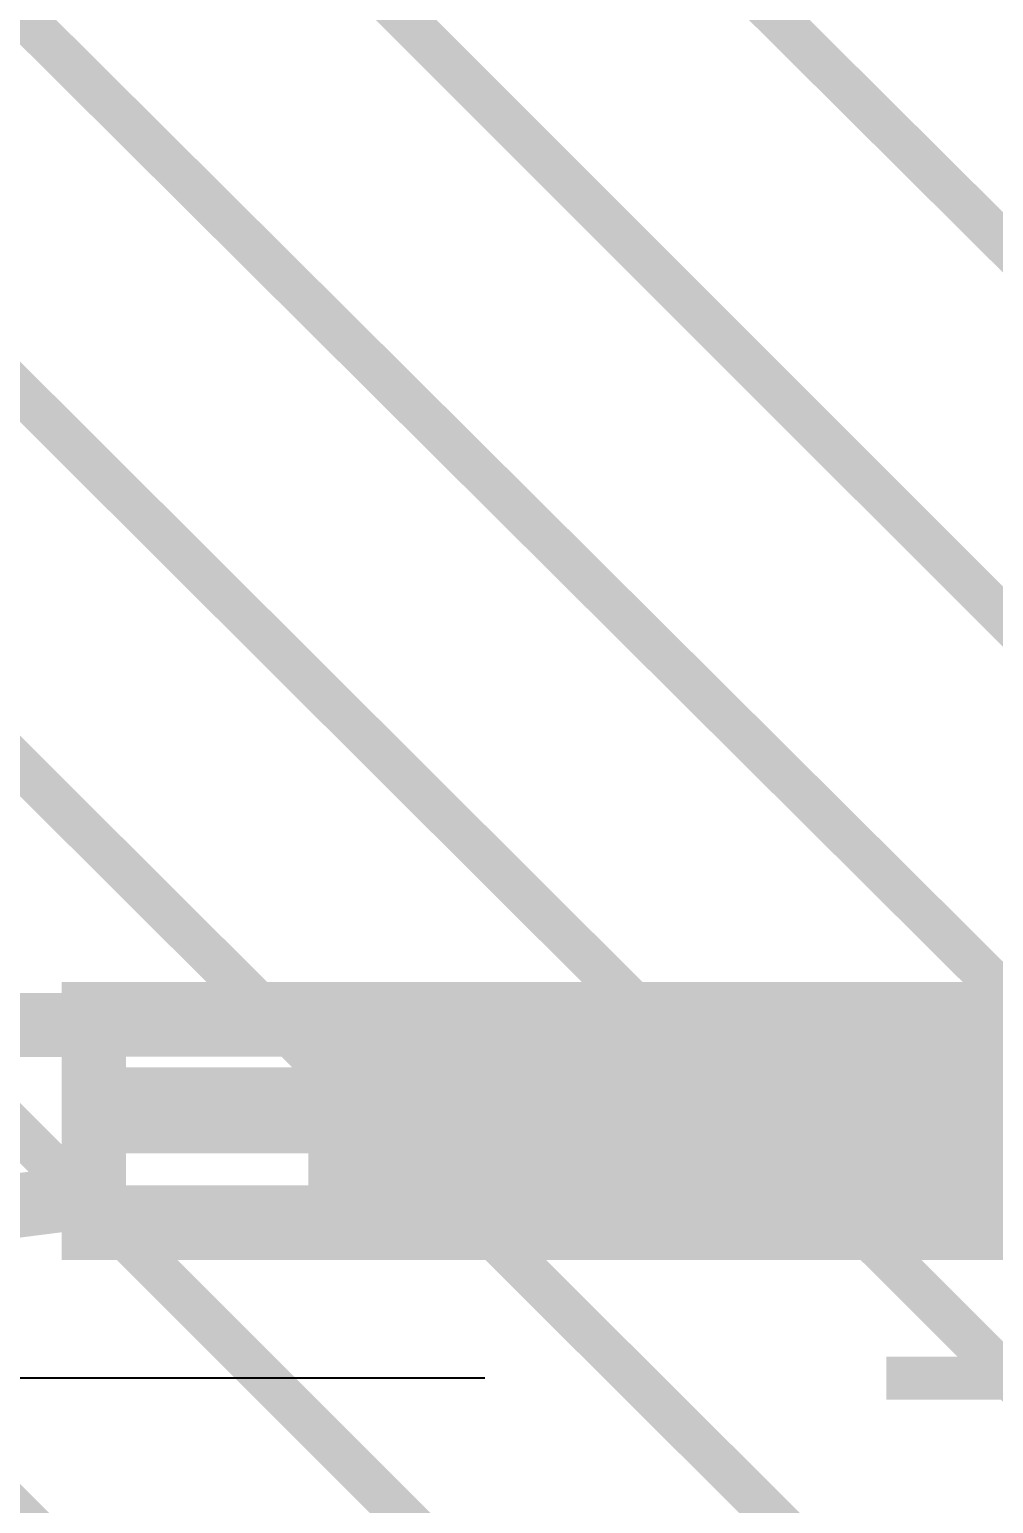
# Model space of a CAD drawing. Extents: x 0.1 to 11.6, y 0.3 to 16.2.
# Drawn here: x 5.1283 to 5.2783, y 13.0288 to 13.2583 of the extents above; entities that cross this region are included whole.
import ezdxf

# ---------------------------------------------------------------- set-up
doc = ezdxf.new("R2010")
doc.units = 0
doc.header["$MEASUREMENT"] = 0
doc.dimstyles.get("Standard").update_dxf_attribs({"dimtxt": 0.18, "dimasz": 0.18, "dimexe": 0.18, "dimexo": 0.0625, "dimgap": 0.09, "dimtad": 0, "dimtih": 1, "dimtoh": 1, "dimdec": 4, "dimzin": 0, "dimdsep": 46, "dimtxsty": 'Standard', "dimcen": 0.09, "dimadec": 0, "dimazin": 0, "dimtfac": 1, "dimtdec": 4, "dimtofl": 0, "dimtmove": 0, "dimatfit": 3, "dimfxl": 1, "dimtolj": 1, "dimtzin": 0, "dimarcsym": 0})

# ---------------------------------------------------------------- blocks, each defined once
blk = doc.blocks.new('*D1')
at = {"color": 0, "linetype": 'Continuous', "lineweight": -2, "transparency": 16777216}
for p, q in [((5.19917, 13.7829), (4.40663, 13.7829)), ((4.58663, 13.6029), (4.58663, 13.2283)), ((5.19917, 13.0483), (4.40663, 13.0483)), ((4.58663, 13.0483), (4.58663, 12.4391)), ((4.58663, 12.4391), (4.40663, 12.4391))]:
    blk.add_line(p, q, dxfattribs=at)
at = {"color": 0, "linetype": 'Continuous', "transparency": 16777216}
for points in [[(4.55663, 13.6029), (4.61663, 13.6029), (4.58663, 13.7829)], [(4.55663, 13.2283), (4.61663, 13.2283), (4.58663, 13.0483)]]:
    blk.add_solid(points, dxfattribs=at)
at = {"layer": 'Defpoints', "color": 0, "linetype": 'Continuous', "transparency": 16777216}
for p in [(4.58663, 13.7829), (5.26167, 13.7829), (5.26167, 13.0483)]:
    blk.add_point(p, dxfattribs=at)
at = {"color": 0, "linetype": 'Continuous', "transparency": 16777216, "insert": (4.1333, 12.4391), "char_height": 0.1, "attachment_point": 5}
blk.add_mtext('\\A1;varA', dxfattribs=at)

msp = doc.modelspace()

# ---------------------------------------------------------------- linework, layer by layer
at = {"color": 254, "const_width": 0.00667}
for points in [[(5.26167, 13.7783), (7.47999, 13.7783), (7.47999, 14.1017), (4.96001, 14.1017), (4.96001, 12.725), (7.47999, 12.725), (7.47999, 13.0483), (5.26167, 13.0483)], [(5.285, 13.22), (4.96001, 13.5433)], [(5.285, 13.1617), (4.96001, 13.4867)], [(5.285, 13.1033), (4.96001, 13.4267)], [(5.60499, 12.725), (4.96001, 13.3683)], [(5.54665, 12.725), (4.96001, 13.31)], [(5.48833, 12.725), (4.96001, 13.2533)], [(5.43001, 12.725), (4.96001, 13.1934)]]:
    msp.add_lwpolyline(points, dxfattribs=at)
at = {"color": 0}
for points, const_width in [([(5.285, 13.105), (5.20503, 13.105), (5.20335, 13.105), (5.20167, 13.105), (5.13835, 13.105), (5.13835, 13.1033), (5.13835, 13.1017), (5.13835, 13.0983), (5.13835, 13.0967), (5.13835, 13.0933), (5.13835, 13.0917), (5.20167, 13.0917), (5.20167, 13.09), (5.20167, 13.0883), (5.13835, 13.0883), (5.13835, 13.085), (5.13835, 13.0817), (5.13835, 13.08), (5.13835, 13.0783), (5.13835, 13.075), (5.13835, 13.0733), (5.13835, 13.0717), (5.20167, 13.0717), (5.20335, 13.0717), (5.20503, 13.0717), (5.285, 13.0717)], 0.01), ([(5.18164, 13.09), (5.18164, 13.0933), (5.18164, 13.0983), (5.18164, 13.1), (5.18001, 13.1017), (5.18001, 13.1), (5.18001, 13.0983), (5.18001, 13.0933), (5.18001, 13.0883), (5.18001, 13.085), (5.18001, 13.0817), (5.17833, 13.08), (5.17833, 13.0767), (5.17833, 13.075), (5.17833, 13.0767), (5.17833, 13.08), (5.17833, 13.0833), (5.17833, 13.0866)], 0.00667), ([(5.19336, 13.09), (5.19336, 13.0933), (5.19336, 13.0983), (5.19336, 13.1), (5.19336, 13.1017), (5.19168, 13.1), (5.19168, 13.0983), (5.19168, 13.0933), (5.19168, 13.0883), (5.19168, 13.085), (5.19168, 13.0817), (5.19168, 13.08), (5.19168, 13.0767), (5.19, 13.075), (5.19, 13.0767), (5.19, 13.08), (5.19, 13.0833), (5.19, 13.0866)], 0.00667), ([(5.19336, 13.0866), (5.19336, 13.0833), (5.19336, 13.08), (5.19336, 13.0767), (5.19336, 13.075), (5.19499, 13.0767), (5.19499, 13.08), (5.19499, 13.0833), (5.19499, 13.0883), (5.19499, 13.0933), (5.19499, 13.0983), (5.19499, 13.1), (5.19667, 13.1017), (5.19667, 13.1), (5.19667, 13.0983), (5.19667, 13.0933), (5.19667, 13.09)], 0.00667), ([(5.20167, 13.09), (5.20167, 13.0933), (5.20167, 13.0983), (5.20167, 13.1), (5.20167, 13.1017), (5.19997, 13.1), (5.19997, 13.0983), (5.19997, 13.0933), (5.19997, 13.0883), (5.19997, 13.085), (5.19997, 13.0817), (5.19997, 13.08), (5.19835, 13.0767), (5.19835, 13.075), (5.19835, 13.0767), (5.19835, 13.08), (5.19835, 13.0833), (5.19835, 13.0866)], 0.00667), ([(5.20167, 13.0866), (5.20167, 13.0833), (5.20167, 13.08), (5.20167, 13.0767), (5.20167, 13.075), (5.20167, 13.0767), (5.20335, 13.08), (5.20335, 13.0833), (5.20335, 13.0883), (5.20335, 13.0933), (5.20335, 13.0983), (5.20335, 13.1), (5.20335, 13.1017), (5.20503, 13.1), (5.20503, 13.0983), (5.20503, 13.0933), (5.20503, 13.0883), (5.20503, 13.0833), (5.20503, 13.08), (5.20665, 13.0767), (5.20665, 13.075), (5.20665, 13.0767), (5.20665, 13.08), (5.20665, 13.0833), (5.20665, 13.0883), (5.20665, 13.0933), (5.20833, 13.0983), (5.20833, 13.1), (5.20833, 13.1017), (5.20833, 13.1), (5.20833, 13.0983), (5.20833, 13.0933), (5.20833, 13.0883), (5.21001, 13.0833), (5.21001, 13.08), (5.21001, 13.0767), (5.21001, 13.075), (5.21001, 13.0767), (5.21001, 13.08), (5.21164, 13.0833), (5.21164, 13.0883), (5.21164, 13.0933), (5.21164, 13.0983), (5.21164, 13.1), (5.21164, 13.1017), (5.21164, 13.1), (5.21332, 13.0983), (5.21332, 13.0933), (5.21332, 13.0883), (5.21332, 13.0833), (5.21332, 13.08), (5.21332, 13.0767), (5.215, 13.075), (5.215, 13.0767), (5.215, 13.08), (5.215, 13.0833), (5.215, 13.0883), (5.215, 13.0933), (5.215, 13.0983), (5.21669, 13.1), (5.21669, 13.1017), (5.21669, 13.1), (5.21669, 13.0983), (5.21669, 13.0933), (5.21669, 13.0883), (5.21832, 13.0833), (5.21832, 13.08), (5.21832, 13.0767), (5.21832, 13.075), (5.21832, 13.0767), (5.21832, 13.08), (5.21832, 13.0833), (5.22, 13.0883), (5.22, 13.0933), (5.22, 13.0983), (5.22, 13.1), (5.22, 13.1017), (5.22, 13.1), (5.22, 13.0983), (5.22168, 13.0933), (5.22168, 13.0883), (5.22168, 13.0833), (5.22168, 13.08), (5.22168, 13.0767), (5.22168, 13.075), (5.22331, 13.0767), (5.22331, 13.08), (5.22331, 13.0833), (5.22331, 13.0883), (5.22331, 13.0933), (5.22331, 13.0983), (5.22331, 13.1), (5.22499, 13.1017), (5.22499, 13.1), (5.22499, 13.0983), (5.22499, 13.0933), (5.22499, 13.0883), (5.22499, 13.0833), (5.22667, 13.08), (5.22667, 13.0767), (5.22667, 13.075), (5.22667, 13.0767), (5.22667, 13.08), (5.22667, 13.0833), (5.22667, 13.0883), (5.22835, 13.0933), (5.22835, 13.0983), (5.22835, 13.1), (5.22835, 13.1017), (5.22835, 13.1), (5.22835, 13.0983), (5.22999, 13.0933), (5.22999, 13.0883), (5.22999, 13.0833), (5.22999, 13.08), (5.22999, 13.0767), (5.22999, 13.075), (5.22999, 13.0767), (5.23167, 13.08), (5.23167, 13.0833), (5.23167, 13.0883), (5.23167, 13.0933), (5.23167, 13.0983), (5.23167, 13.1), (5.23167, 13.1017), (5.23335, 13.1), (5.23335, 13.0983), (5.23335, 13.0933), (5.23335, 13.0883), (5.23335, 13.0833), (5.23335, 13.08), (5.23503, 13.0767), (5.23503, 13.075), (5.23503, 13.0767), (5.23503, 13.08), (5.23503, 13.0833), (5.23503, 13.0883), (5.23503, 13.0933), (5.23665, 13.0983), (5.23665, 13.1), (5.23665, 13.1017), (5.23665, 13.1), (5.23665, 13.0983), (5.23665, 13.0933), (5.23833, 13.0883), (5.23833, 13.0833), (5.23833, 13.08), (5.23833, 13.0767), (5.23833, 13.075), (5.23833, 13.0767), (5.23833, 13.08), (5.24001, 13.0833), (5.24001, 13.0883), (5.24001, 13.0933), (5.24001, 13.0983), (5.24001, 13.1), (5.24001, 13.1017), (5.24164, 13.1), (5.24164, 13.0983), (5.24164, 13.0933), (5.24164, 13.0883), (5.24164, 13.0833), (5.24164, 13.08), (5.24164, 13.0767), (5.24333, 13.075), (5.24333, 13.0767), (5.24333, 13.08), (5.24333, 13.0833), (5.24333, 13.0883), (5.24333, 13.0933), (5.24333, 13.0983), (5.24501, 13.1), (5.24501, 13.1017), (5.24501, 13.1), (5.24501, 13.0983), (5.24501, 13.0933), (5.24501, 13.0883), (5.24669, 13.0833), (5.24669, 13.08), (5.24669, 13.0767), (5.24669, 13.075), (5.24669, 13.0767), (5.24669, 13.08), (5.24669, 13.0833), (5.24832, 13.0883), (5.24832, 13.0933), (5.24832, 13.0983), (5.24832, 13.1), (5.24832, 13.1017), (5.24832, 13.1), (5.25, 13.0983), (5.25, 13.0933), (5.25, 13.0883), (5.25, 13.0833), (5.25, 13.08), (5.25, 13.0767), (5.25, 13.075), (5.25168, 13.0767), (5.25168, 13.08), (5.25168, 13.0833), (5.25168, 13.0883), (5.25168, 13.0933), (5.25168, 13.0983), (5.25331, 13.1), (5.25331, 13.1017), (5.25331, 13.1), (5.25331, 13.0983), (5.25331, 13.0933), (5.25331, 13.0883), (5.25331, 13.0833), (5.25499, 13.08), (5.25499, 13.0767), (5.25499, 13.075), (5.25499, 13.0767), (5.25499, 13.08), (5.25499, 13.0833), (5.25499, 13.0883), (5.25667, 13.0933), (5.25667, 13.0983), (5.25667, 13.1), (5.25667, 13.1017), (5.25667, 13.1), (5.25667, 13.0983), (5.25836, 13.0933), (5.25836, 13.0883), (5.25836, 13.0833), (5.25836, 13.08), (5.25836, 13.0767), (5.25836, 13.075), (5.25836, 13.0767), (5.25999, 13.08), (5.25999, 13.0833), (5.25999, 13.0883), (5.25999, 13.0933), (5.25999, 13.0983), (5.25999, 13.1), (5.26167, 13.1017), (5.26167, 13.1), (5.26167, 13.0983), (5.26167, 13.0933), (5.26167, 13.0883), (5.26167, 13.0833), (5.26167, 13.08), (5.26335, 13.0767), (5.26335, 13.075), (5.26335, 13.0767), (5.26335, 13.08), (5.26335, 13.0833), (5.26335, 13.0883), (5.26335, 13.0933), (5.26497, 13.0983), (5.26497, 13.1), (5.26497, 13.1017), (5.26497, 13.1), (5.26497, 13.0983), (5.26497, 13.0933), (5.26665, 13.0883), (5.26665, 13.0833), (5.26665, 13.08), (5.26665, 13.0767), (5.26665, 13.075), (5.26665, 13.0767), (5.26665, 13.08), (5.26833, 13.0833), (5.26833, 13.0883), (5.26833, 13.0933), (5.26833, 13.0983), (5.26833, 13.1), (5.26833, 13.1017), (5.27001, 13.1), (5.27001, 13.0983), (5.27001, 13.0933), (5.27001, 13.0883), (5.27001, 13.0833), (5.27001, 13.08), (5.27001, 13.0767), (5.27165, 13.075), (5.27165, 13.0767), (5.27165, 13.08), (5.27165, 13.0833), (5.27165, 13.0883), (5.27165, 13.0933), (5.27333, 13.0983), (5.27333, 13.1), (5.27333, 13.1017), (5.27333, 13.1), (5.27333, 13.0983), (5.27333, 13.0933), (5.27333, 13.0883), (5.27501, 13.0833), (5.27501, 13.08), (5.27501, 13.0767), (5.27501, 13.075), (5.27501, 13.0767), (5.27501, 13.08), (5.27501, 13.0833), (5.27669, 13.0883), (5.27669, 13.0933), (5.27669, 13.0983), (5.27669, 13.1), (5.27669, 13.1017), (5.27669, 13.1), (5.27832, 13.0983), (5.27832, 13.0933), (5.27832, 13.0883), (5.27832, 13.0833), (5.27832, 13.08), (5.27832, 13.0767), (5.27832, 13.075), (5.28, 13.0767), (5.28, 13.08), (5.28, 13.0833), (5.28, 13.0883), (5.28, 13.0933), (5.28, 13.0983), (5.28168, 13.1)], 0.00667), ([(5.28168, 13.0883), (5.28, 13.085), (5.28, 13.0817), (5.28, 13.08), (5.28, 13.0767), (5.28, 13.075), (5.28, 13.0767), (5.28, 13.08), (5.27832, 13.0833), (5.27832, 13.0883), (5.27832, 13.0933), (5.27832, 13.0983), (5.27832, 13.1), (5.27832, 13.1017), (5.27832, 13.1), (5.27669, 13.0983), (5.27669, 13.0933), (5.27669, 13.0883), (5.27669, 13.085), (5.27669, 13.0817), (5.27669, 13.08), (5.27669, 13.0767), (5.27669, 13.075), (5.27501, 13.0767), (5.27501, 13.08), (5.27501, 13.0833), (5.27501, 13.0883), (5.27501, 13.0933), (5.27501, 13.0983), (5.27333, 13.1), (5.27333, 13.1017), (5.27333, 13.1), (5.27333, 13.0983), (5.27333, 13.0933), (5.27333, 13.0883), (5.27333, 13.085), (5.27165, 13.0817), (5.27165, 13.08), (5.27165, 13.0767), (5.27165, 13.075), (5.27165, 13.0767), (5.27165, 13.08), (5.27165, 13.0833), (5.27001, 13.0883), (5.27001, 13.0933), (5.27001, 13.0983), (5.27001, 13.1), (5.27001, 13.1017), (5.27001, 13.1), (5.27001, 13.0983), (5.26833, 13.0933), (5.26833, 13.0883), (5.26833, 13.085), (5.26833, 13.0817), (5.26833, 13.08), (5.26833, 13.0767), (5.26833, 13.075), (5.26833, 13.0767), (5.26665, 13.08), (5.26665, 13.0833), (5.26665, 13.0883), (5.26665, 13.0933), (5.26665, 13.0983), (5.26665, 13.1), (5.26497, 13.1017), (5.26497, 13.1), (5.26497, 13.0983), (5.26497, 13.0933), (5.26497, 13.0883), (5.26497, 13.085), (5.26497, 13.0817), (5.26497, 13.08), (5.26335, 13.0767), (5.26335, 13.075), (5.26335, 13.0767), (5.26335, 13.08), (5.26335, 13.0833), (5.26335, 13.0883), (5.26167, 13.0933), (5.26167, 13.0983), (5.26167, 13.1), (5.26167, 13.1017), (5.26167, 13.1), (5.26167, 13.0983), (5.26167, 13.0933), (5.25999, 13.0883), (5.25999, 13.085), (5.25999, 13.0817), (5.25999, 13.08), (5.25999, 13.0767), (5.25999, 13.075), (5.25999, 13.0767), (5.25836, 13.08), (5.25836, 13.0833), (5.25836, 13.0883), (5.25836, 13.0933), (5.25836, 13.0983), (5.25836, 13.1), (5.25836, 13.1017), (5.25667, 13.1), (5.25667, 13.0983), (5.25667, 13.0933), (5.25667, 13.0883), (5.25667, 13.085), (5.25667, 13.0817), (5.25667, 13.08), (5.25667, 13.0767), (5.25499, 13.075), (5.25499, 13.0767), (5.25499, 13.08), (5.25499, 13.0833), (5.25499, 13.0883), (5.25499, 13.0933), (5.25331, 13.0983), (5.25331, 13.1), (5.25331, 13.1017), (5.25331, 13.1), (5.25331, 13.0983), (5.25331, 13.0933), (5.25331, 13.0883), (5.25168, 13.085), (5.25168, 13.0817), (5.25168, 13.08), (5.25168, 13.0767), (5.25168, 13.075), (5.25168, 13.0767), (5.25168, 13.08), (5.25, 13.0833), (5.25, 13.0883), (5.25, 13.0933), (5.25, 13.0983), (5.25, 13.1), (5.25, 13.1017), (5.25, 13.1), (5.24832, 13.0983), (5.24832, 13.0933), (5.24832, 13.0883), (5.24832, 13.085), (5.24832, 13.0817), (5.24832, 13.08), (5.24832, 13.0767), (5.24669, 13.075), (5.24669, 13.0767), (5.24669, 13.08), (5.24669, 13.0833), (5.24669, 13.0883), (5.24669, 13.0933), (5.24669, 13.0983), (5.24501, 13.1), (5.24501, 13.1017), (5.24501, 13.1), (5.24501, 13.0983), (5.24501, 13.0933), (5.24501, 13.0883), (5.24501, 13.085), (5.24333, 13.0817), (5.24333, 13.08), (5.24333, 13.0767), (5.24333, 13.075), (5.24333, 13.0767), (5.24333, 13.08), (5.24333, 13.0833), (5.24164, 13.0883), (5.24164, 13.0933), (5.24164, 13.0983), (5.24164, 13.1), (5.24164, 13.1017), (5.24164, 13.1), (5.24164, 13.0983), (5.24001, 13.0933), (5.24001, 13.0883), (5.24001, 13.085), (5.24001, 13.0817), (5.24001, 13.08), (5.24001, 13.0767), (5.24001, 13.075), (5.23833, 13.0767), (5.23833, 13.08), (5.23833, 13.0833), (5.23833, 13.0883), (5.23833, 13.0933), (5.23833, 13.0983), (5.23833, 13.1), (5.23665, 13.1017), (5.23665, 13.1), (5.23665, 13.0983), (5.23665, 13.0933), (5.23665, 13.0883), (5.23665, 13.085), (5.23665, 13.0817), (5.23503, 13.08), (5.23503, 13.0767), (5.23503, 13.075), (5.23503, 13.0767), (5.23503, 13.08), (5.23503, 13.0833), (5.23503, 13.0883), (5.23335, 13.0933), (5.23335, 13.0983), (5.23335, 13.1), (5.23335, 13.1017), (5.23335, 13.1), (5.23335, 13.0983), (5.23335, 13.0933), (5.23167, 13.0883), (5.23167, 13.085), (5.23167, 13.0817), (5.23167, 13.08), (5.23167, 13.0767), (5.23167, 13.075), (5.23167, 13.0767), (5.22999, 13.08), (5.22999, 13.0833), (5.22999, 13.0883), (5.22999, 13.0933), (5.22999, 13.0983), (5.22999, 13.1), (5.22999, 13.1017), (5.22835, 13.1), (5.22835, 13.0983), (5.22835, 13.0933), (5.22835, 13.0883), (5.22835, 13.085), (5.22835, 13.0817), (5.22835, 13.08), (5.22667, 13.0767), (5.22667, 13.075), (5.22667, 13.0767), (5.22667, 13.08), (5.22667, 13.0833), (5.22667, 13.0883), (5.22667, 13.0933), (5.22499, 13.0983), (5.22499, 13.1), (5.22499, 13.1017), (5.22499, 13.1), (5.22499, 13.0983), (5.22499, 13.0933), (5.22499, 13.0883), (5.22331, 13.085), (5.22331, 13.0817), (5.22331, 13.08), (5.22331, 13.0767), (5.22331, 13.075), (5.22331, 13.0767), (5.22331, 13.08), (5.22168, 13.0833), (5.22168, 13.0883), (5.22168, 13.0933), (5.22168, 13.0983), (5.22168, 13.1), (5.22168, 13.1017), (5.22168, 13.1), (5.22, 13.0983), (5.22, 13.0933), (5.22, 13.0883), (5.22, 13.085), (5.22, 13.0817), (5.22, 13.08), (5.22, 13.0767), (5.21832, 13.075), (5.21832, 13.0767), (5.21832, 13.08), (5.21832, 13.0833), (5.21832, 13.0883), (5.21832, 13.0933), (5.21832, 13.0983), (5.21669, 13.1), (5.21669, 13.1017), (5.21669, 13.1), (5.21669, 13.0983), (5.21669, 13.0933), (5.21669, 13.0883), (5.21669, 13.085), (5.215, 13.0817), (5.215, 13.08), (5.215, 13.0767), (5.215, 13.075), (5.215, 13.0767), (5.215, 13.08), (5.215, 13.0833), (5.21332, 13.0883), (5.21332, 13.0933), (5.21332, 13.0983), (5.21332, 13.1), (5.21332, 13.1017), (5.21332, 13.1), (5.21332, 13.0983), (5.21164, 13.0933), (5.21164, 13.0883), (5.21164, 13.085), (5.21164, 13.0817), (5.21164, 13.08), (5.21164, 13.0767), (5.21164, 13.075), (5.21001, 13.0767), (5.21001, 13.08), (5.21001, 13.0833), (5.21001, 13.0883), (5.21001, 13.0933), (5.21001, 13.0983), (5.21001, 13.1), (5.20833, 13.1017), (5.20833, 13.1), (5.20833, 13.0983), (5.20833, 13.0933), (5.20833, 13.0883), (5.20833, 13.085), (5.20833, 13.0817), (5.20665, 13.08), (5.20665, 13.0767), (5.20665, 13.075), (5.20665, 13.0767), (5.20665, 13.08), (5.20665, 13.0833), (5.20665, 13.0883), (5.20503, 13.0933), (5.20503, 13.0983), (5.20503, 13.1), (5.20503, 13.1017), (5.20503, 13.1), (5.20503, 13.0983), (5.20335, 13.0933), (5.20335, 13.0883), (5.20335, 13.085), (5.20335, 13.0817), (5.20335, 13.08), (5.20335, 13.0767), (5.20335, 13.075), (5.20335, 13.0767), (5.20167, 13.08), (5.20167, 13.0833), (5.20167, 13.0866)], 0.00667), ([(5.13835, 13.1033), (5.11165, 13.1033), (5.11003, 13.1033), (5.10835, 13.1033), (5.10667, 13.1033), (5.10667, 13.1017), (5.10667, 13.1), (5.10667, 13.0983), (5.10667, 13.0967), (5.10667, 13.0933), (5.10667, 13.0917), (5.10667, 13.09), (5.10667, 13.0866), (5.10667, 13.0833), (5.10667, 13.0817), (5.10667, 13.08), (5.10667, 13.0783), (5.10667, 13.0767), (5.10667, 13.075), (5.10835, 13.075), (5.10835, 13.0733), (5.11003, 13.0733), (5.11165, 13.0733), (5.13835, 13.0767)], 0.01), ([(5.13835, 13.1033), (5.13997, 13.1033)], 0.01), ([(5.13997, 13.105), (5.20335, 13.105), (5.20503, 13.105)], 0.00667), ([(5.20503, 13.105), (5.20503, 13.1033)], 0.00667), ([(5.20335, 13.1033), (5.13997, 13.1033)], 0.00667), ([(5.13997, 13.1033), (5.20335, 13.1033), (5.20503, 13.1033)], 0.00667), ([(5.20503, 13.1033), (5.20335, 13.1033)], 0.00667), ([(5.285, 13.1033), (5.20503, 13.1033)], 0.00667), ([(5.17665, 13.1017), (5.13997, 13.1017)], 0.00667), ([(5.13997, 13.1017), (5.14165, 13.1017)], 0.00667), ([(5.17665, 13.09), (5.17665, 13.0933), (5.17665, 13.0983), (5.17665, 13.1), (5.17665, 13.1017), (5.17665, 13.1), (5.17665, 13.0983), (5.17503, 13.0933), (5.17503, 13.0883), (5.17503, 13.085), (5.17503, 13.0817), (5.17503, 13.08), (5.17503, 13.0767), (5.17503, 13.075)], 0.00667), ([(5.17503, 13.075), (5.17833, 13.075), (5.17833, 13.0767), (5.17833, 13.08), (5.17833, 13.0833), (5.17833, 13.0883), (5.17833, 13.0933), (5.18001, 13.0983), (5.18001, 13.1), (5.18001, 13.1017), (5.18001, 13.1), (5.18001, 13.0983), (5.18001, 13.0933), (5.18001, 13.09)], 0.00667), ([(5.17833, 13.0983), (5.17665, 13.1), (5.17665, 13.1017)], 0.00667), ([(5.18001, 13.1017), (5.17833, 13.1), (5.17833, 13.0983)], 0.00667), ([(5.18164, 13.0883), (5.18164, 13.09), (5.18001, 13.0917), (5.18001, 13.09), (5.18001, 13.0883)], 0.01), ([(5.18164, 13.0983), (5.18164, 13.1), (5.18001, 13.1017)], 0.00667), ([(5.18001, 13.1017), (5.18164, 13.1017)], 0.00667), ([(5.185, 13.09), (5.185, 13.0933), (5.185, 13.0983), (5.185, 13.1), (5.185, 13.1017), (5.185, 13.1), (5.18332, 13.0983), (5.18332, 13.0933), (5.18332, 13.0883), (5.18332, 13.085), (5.18332, 13.0817), (5.18332, 13.08), (5.18332, 13.0767), (5.18332, 13.075), (5.18164, 13.0767), (5.18164, 13.08), (5.18164, 13.0833), (5.18164, 13.0866)], 0.00667), ([(5.18164, 13.0866), (5.18164, 13.0833), (5.18164, 13.08), (5.18164, 13.0767), (5.18164, 13.075), (5.18164, 13.0767), (5.18164, 13.08), (5.18332, 13.0833), (5.18332, 13.0883), (5.18332, 13.0933), (5.18332, 13.0983), (5.18332, 13.1), (5.18332, 13.1017), (5.18332, 13.1), (5.185, 13.0983), (5.185, 13.0933), (5.185, 13.09)], 0.00667), ([(5.18332, 13.1017), (5.18332, 13.1), (5.18164, 13.0983)], 0.00667), ([(5.185, 13.1017), (5.18332, 13.1017)], 0.00667), ([(5.19, 13.09), (5.19, 13.0933), (5.19, 13.0983), (5.18832, 13.1), (5.18832, 13.1017), (5.18832, 13.1), (5.18832, 13.0983), (5.18832, 13.0933), (5.18832, 13.0883), (5.18668, 13.085), (5.18668, 13.0817), (5.18668, 13.08), (5.18668, 13.0767), (5.18668, 13.075), (5.18668, 13.0767), (5.18668, 13.08), (5.18668, 13.0833), (5.185, 13.0866)], 0.00667), ([(5.185, 13.0866), (5.185, 13.0833), (5.185, 13.08), (5.185, 13.0767), (5.18668, 13.075), (5.18668, 13.0767), (5.18668, 13.08), (5.18668, 13.0833), (5.18668, 13.0883), (5.18668, 13.0933), (5.18668, 13.0983), (5.18832, 13.1), (5.18832, 13.1017), (5.18832, 13.1), (5.18832, 13.0983), (5.18832, 13.0933), (5.18832, 13.09)], 0.00667), ([(5.18668, 13.0983), (5.185, 13.1), (5.185, 13.1017)], 0.00667), ([(5.18832, 13.1017), (5.18668, 13.1), (5.18668, 13.0983)], 0.00667), ([(5.18832, 13.0866), (5.18832, 13.0833), (5.19, 13.08), (5.19, 13.0767), (5.19, 13.075), (5.19, 13.0767), (5.19, 13.08), (5.19, 13.0833), (5.19168, 13.0883), (5.19168, 13.0933), (5.19168, 13.0983), (5.19168, 13.1), (5.19168, 13.1017), (5.19168, 13.1), (5.19168, 13.0983), (5.19336, 13.0933), (5.19336, 13.09)], 0.00667), ([(5.19, 13.0983), (5.19, 13.1), (5.18832, 13.1017)], 0.00667), ([(5.18832, 13.1017), (5.19, 13.1017)], 0.00667), ([(5.19168, 13.1017), (5.19168, 13.1), (5.19, 13.0983)], 0.00667), ([(5.19336, 13.1017), (5.19168, 13.1017)], 0.00667), ([(5.19835, 13.09), (5.19835, 13.0933), (5.19667, 13.0983), (5.19667, 13.1), (5.19667, 13.1017), (5.19667, 13.1), (5.19667, 13.0983), (5.19667, 13.0933), (5.19499, 13.0883), (5.19499, 13.085), (5.19499, 13.0817), (5.19499, 13.08), (5.19499, 13.0767), (5.19499, 13.075), (5.19499, 13.0767), (5.19499, 13.08), (5.19336, 13.0833), (5.19336, 13.0866)], 0.00667), ([(5.19499, 13.0983), (5.19336, 13.1), (5.19336, 13.1017)], 0.00667), ([(5.19667, 13.1017), (5.19499, 13.1), (5.19499, 13.0983)], 0.00667), ([(5.19667, 13.0866), (5.19667, 13.0833), (5.19835, 13.08), (5.19835, 13.0767), (5.19835, 13.075), (5.19835, 13.0767), (5.19835, 13.08), (5.19835, 13.0833), (5.19835, 13.0883), (5.19997, 13.0933), (5.19997, 13.0983), (5.19997, 13.1), (5.19997, 13.1017), (5.19997, 13.1), (5.19997, 13.0983), (5.19997, 13.0933), (5.20167, 13.09)], 0.00667), ([(5.19835, 13.0983), (5.19835, 13.1), (5.19667, 13.1017)], 0.00667), ([(5.19667, 13.1017), (5.19835, 13.1017)], 0.00667), ([(5.19997, 13.1017), (5.19997, 13.1), (5.19835, 13.0983)], 0.00667), ([(5.20167, 13.1017), (5.19997, 13.1017)], 0.00667), ([(5.20335, 13.0983), (5.20167, 13.1), (5.20167, 13.1017)], 0.00667), ([(5.20335, 13.1017), (5.20335, 13.1), (5.20167, 13.0983)], 0.00667), ([(5.20503, 13.1017), (5.20335, 13.1017)], 0.00667), ([(5.20665, 13.0983), (5.20503, 13.1), (5.20503, 13.1017)], 0.00667), ([(5.20833, 13.1017), (5.20665, 13.1), (5.20665, 13.0983)], 0.00667), ([(5.21001, 13.0983), (5.21001, 13.1), (5.20833, 13.1017)], 0.00667), ([(5.20833, 13.1017), (5.21001, 13.1017)], 0.00667), ([(5.21164, 13.1017), (5.21164, 13.1), (5.21001, 13.0983)], 0.00667), ([(5.21332, 13.1017), (5.21164, 13.1017)], 0.00667), ([(5.215, 13.0983), (5.21332, 13.1), (5.21332, 13.1017)], 0.00667), ([(5.21669, 13.1017), (5.215, 13.1), (5.215, 13.0983)], 0.00667), ([(5.21832, 13.0983), (5.21832, 13.1), (5.21669, 13.1017)], 0.00667), ([(5.21669, 13.1017), (5.21832, 13.1017)], 0.00667), ([(5.22, 13.1017), (5.22, 13.1), (5.21832, 13.0983)], 0.00667), ([(5.22168, 13.1017), (5.22, 13.1017)], 0.00667), ([(5.22331, 13.0983), (5.22168, 13.1), (5.22168, 13.1017)], 0.00667), ([(5.22499, 13.1017), (5.22331, 13.1), (5.22331, 13.0983)], 0.00667), ([(5.22667, 13.0983), (5.22667, 13.1), (5.22499, 13.1017)], 0.00667), ([(5.22499, 13.1017), (5.22667, 13.1017)], 0.00667), ([(5.22835, 13.1017), (5.22835, 13.1), (5.22667, 13.0983)], 0.00667), ([(5.22999, 13.1017), (5.22835, 13.1017)], 0.00667), ([(5.23167, 13.0983), (5.22999, 13.1), (5.22999, 13.1017)], 0.00667), ([(5.23167, 13.1017), (5.23167, 13.1), (5.22999, 13.0983)], 0.00667), ([(5.23335, 13.1017), (5.23167, 13.1017)], 0.00667), ([(5.23503, 13.0983), (5.23503, 13.1), (5.23335, 13.1017)], 0.00667), ([(5.23665, 13.1017), (5.23503, 13.1), (5.23503, 13.0983)], 0.00667), ([(5.23833, 13.0983), (5.23833, 13.1), (5.23665, 13.1017)], 0.00667), ([(5.23665, 13.1017), (5.23833, 13.1017)], 0.00667), ([(5.24001, 13.1017), (5.24001, 13.1), (5.23833, 13.0983)], 0.00667), ([(5.24164, 13.1017), (5.24001, 13.1017)], 0.00667), ([(5.24333, 13.0983), (5.24164, 13.1), (5.24164, 13.1017)], 0.00667), ([(5.24501, 13.1017), (5.24333, 13.1), (5.24333, 13.0983)], 0.00667), ([(5.24669, 13.0983), (5.24669, 13.1), (5.24501, 13.1017)], 0.00667), ([(5.24501, 13.1017), (5.24669, 13.1017)], 0.00667), ([(5.24832, 13.1017), (5.24832, 13.1), (5.24669, 13.0983)], 0.00667), ([(5.25, 13.1017), (5.24832, 13.1017)], 0.00667), ([(5.25168, 13.0983), (5.25, 13.1), (5.25, 13.1017)], 0.00667), ([(5.25331, 13.1017), (5.25168, 13.1), (5.25168, 13.0983)], 0.00667), ([(5.25499, 13.0983), (5.25499, 13.1), (5.25331, 13.1017)], 0.00667), ([(5.25331, 13.1017), (5.25499, 13.1017)], 0.00667), ([(5.25667, 13.1017), (5.25667, 13.1), (5.25499, 13.0983)], 0.00667), ([(5.25836, 13.1017), (5.25667, 13.1017)], 0.00667), ([(5.25999, 13.0983), (5.25836, 13.1), (5.25836, 13.1017)], 0.00667), ([(5.25999, 13.1017), (5.25999, 13.1), (5.25999, 13.0983)], 0.00667), ([(5.26335, 13.0983), (5.26335, 13.1), (5.26167, 13.1017)], 0.00667), ([(5.26167, 13.1017), (5.26335, 13.1017)], 0.00667), ([(5.26497, 13.1017), (5.26335, 13.1), (5.26335, 13.0983)], 0.00667), ([(5.26665, 13.0983), (5.26665, 13.1), (5.26497, 13.1017)], 0.00667), ([(5.26497, 13.1017), (5.26665, 13.1017)], 0.00667), ([(5.26833, 13.1017), (5.26833, 13.1), (5.26665, 13.0983)], 0.00667), ([(5.27001, 13.1017), (5.26833, 13.1017)], 0.00667), ([(5.27165, 13.0983), (5.27001, 13.1), (5.27001, 13.1017)], 0.00667), ([(5.27333, 13.1017), (5.27165, 13.1), (5.27165, 13.0983)], 0.00667), ([(5.27501, 13.0983), (5.27501, 13.1), (5.27333, 13.1017)], 0.00667), ([(5.27333, 13.1017), (5.27501, 13.1017)], 0.00667), ([(5.27669, 13.1017), (5.27669, 13.1), (5.27501, 13.0983)], 0.00667), ([(5.27832, 13.1017), (5.27669, 13.1017)], 0.00667), ([(5.28, 13.0983), (5.27832, 13.1), (5.27832, 13.1017)], 0.00667), ([(5.28168, 13.1017), (5.28, 13.1), (5.28, 13.0983)], 0.00667), ([(5.17833, 13.0983), (5.17833, 13.095), (5.17665, 13.0917), (5.17665, 13.0883), (5.17665, 13.085), (5.17665, 13.0817), (5.17665, 13.08)], 0.00667), ([(5.17833, 13.09), (5.17833, 13.0917), (5.17833, 13.095), (5.17833, 13.0983)], 0.00667), ([(5.17833, 13.0983), (5.18001, 13.0983)], 0.00667), ([(5.18164, 13.0983), (5.18164, 13.095), (5.18164, 13.0917), (5.18164, 13.0883), (5.18164, 13.085), (5.18001, 13.0817), (5.18001, 13.08)], 0.00667), ([(5.18332, 13.09), (5.18332, 13.0917), (5.18332, 13.095), (5.18164, 13.0983)], 0.00667), ([(5.18164, 13.0983), (5.18332, 13.0983)], 0.00667), ([(5.18668, 13.0983), (5.185, 13.095), (5.185, 13.0917), (5.185, 13.0883), (5.185, 13.085), (5.185, 13.0817), (5.185, 13.08)], 0.00667), ([(5.18668, 13.09), (5.18668, 13.0917), (5.18668, 13.095), (5.18668, 13.0983)], 0.00667), ([(5.18668, 13.0983), (5.18832, 13.0983)], 0.00667), ([(5.19, 13.0983), (5.19, 13.095), (5.19, 13.0917), (5.19, 13.0883), (5.18832, 13.085), (5.18832, 13.0817), (5.18832, 13.08)], 0.00667), ([(5.19168, 13.09), (5.19168, 13.0917), (5.19, 13.095), (5.19, 13.0983)], 0.00667), ([(5.19, 13.0983), (5.19168, 13.0983)], 0.00667), ([(5.19336, 13.0983), (5.19336, 13.095), (5.19336, 13.0917), (5.19336, 13.0883), (5.19336, 13.085), (5.19336, 13.0817), (5.19336, 13.08)], 0.00667), ([(5.19499, 13.09), (5.19499, 13.0917), (5.19499, 13.095), (5.19499, 13.0983)], 0.00667), ([(5.19499, 13.0983), (5.19667, 13.0983)], 0.00667), ([(5.19835, 13.0983), (5.19835, 13.095), (5.19835, 13.0917), (5.19667, 13.0883), (5.19667, 13.085), (5.19667, 13.0817), (5.19667, 13.08)], 0.00667), ([(5.19997, 13.09), (5.19997, 13.0917), (5.19835, 13.095), (5.19835, 13.0983)], 0.00667), ([(5.19835, 13.0983), (5.19997, 13.0983)], 0.00667), ([(5.20167, 13.0983), (5.20167, 13.095), (5.20167, 13.0917), (5.20167, 13.0883), (5.20167, 13.085), (5.20167, 13.0817), (5.19997, 13.08)], 0.00667), ([(5.20167, 13.0983), (5.20335, 13.0983)], 0.00667), ([(5.20335, 13.09), (5.20335, 13.0917), (5.20335, 13.095), (5.20335, 13.0983)], 0.00667), ([(5.20665, 13.0983), (5.20665, 13.095), (5.20503, 13.0917), (5.20503, 13.0883), (5.20503, 13.085), (5.20503, 13.0817), (5.20503, 13.08)], 0.00667), ([(5.20833, 13.0783), (5.20833, 13.08), (5.20833, 13.0817), (5.20833, 13.085), (5.20833, 13.0883), (5.20665, 13.0917), (5.20665, 13.095), (5.20665, 13.0983)], 0.00667), ([(5.20665, 13.0983), (5.20833, 13.0983)], 0.00667), ([(5.21001, 13.0983), (5.21001, 13.095), (5.21001, 13.0917), (5.21001, 13.0883), (5.21001, 13.085), (5.20833, 13.0817), (5.20833, 13.08)], 0.00667), ([(5.21332, 13.0783), (5.21164, 13.08), (5.21164, 13.0817), (5.21164, 13.085), (5.21164, 13.0883), (5.21164, 13.0917), (5.21164, 13.095), (5.21164, 13.0983), (5.21001, 13.0983)], 0.00667), ([(5.21001, 13.0983), (5.21164, 13.0983)], 0.00667), ([(5.215, 13.0983), (5.21332, 13.095), (5.21332, 13.0917), (5.21332, 13.0883), (5.21332, 13.085), (5.21332, 13.0817), (5.21332, 13.08)], 0.00667), ([(5.21669, 13.0783), (5.21669, 13.08), (5.21669, 13.0817), (5.21669, 13.085), (5.215, 13.0883), (5.215, 13.0917), (5.215, 13.095), (5.215, 13.0983)], 0.00667), ([(5.215, 13.0983), (5.21669, 13.0983)], 0.00667), ([(5.21832, 13.0983), (5.21832, 13.095), (5.21832, 13.0917), (5.21832, 13.0883), (5.21669, 13.085), (5.21669, 13.0817), (5.21669, 13.08)], 0.00667), ([(5.22, 13.0783), (5.22, 13.08), (5.22, 13.0817), (5.22, 13.085), (5.22, 13.0883), (5.22, 13.0917), (5.22, 13.095), (5.21832, 13.0983)], 0.00667), ([(5.21832, 13.0983), (5.22, 13.0983)], 0.00667), ([(5.22331, 13.0983), (5.22168, 13.095), (5.22168, 13.0917), (5.22168, 13.0883), (5.22168, 13.085), (5.22168, 13.0817), (5.22168, 13.08)], 0.00667), ([(5.22499, 13.0783), (5.22499, 13.08), (5.22499, 13.0817), (5.22331, 13.085), (5.22331, 13.0883), (5.22331, 13.0917), (5.22331, 13.095), (5.22331, 13.0983)], 0.00667), ([(5.22331, 13.0983), (5.22499, 13.0983)], 0.00667), ([(5.22667, 13.0983), (5.22667, 13.095), (5.22667, 13.0917), (5.22499, 13.0883), (5.22499, 13.085), (5.22499, 13.0817), (5.22499, 13.08)], 0.00667), ([(5.22835, 13.0783), (5.22835, 13.08), (5.22835, 13.0817), (5.22835, 13.085), (5.22835, 13.0883), (5.22835, 13.0917), (5.22667, 13.095), (5.22667, 13.0983)], 0.00667), ([(5.22667, 13.0983), (5.22835, 13.0983)], 0.00667), ([(5.22999, 13.0983), (5.22999, 13.095), (5.22999, 13.0917), (5.22999, 13.0883), (5.22999, 13.085), (5.22999, 13.0817), (5.22835, 13.08)], 0.00667), ([(5.23167, 13.0983), (5.22999, 13.0983)], 0.00667), ([(5.23335, 13.0783), (5.23335, 13.08), (5.23167, 13.0817), (5.23167, 13.085), (5.23167, 13.0883), (5.23167, 13.0917), (5.23167, 13.095), (5.23167, 13.0983)], 0.00667), ([(5.23503, 13.0983), (5.23503, 13.095), (5.23335, 13.0917), (5.23335, 13.0883), (5.23335, 13.085), (5.23335, 13.0817), (5.23335, 13.08)], 0.00667), ([(5.23665, 13.0783), (5.23665, 13.08), (5.23665, 13.0817), (5.23665, 13.085), (5.23665, 13.0883), (5.23503, 13.0917), (5.23503, 13.095), (5.23503, 13.0983)], 0.00667), ([(5.23503, 13.0983), (5.23665, 13.0983)], 0.00667), ([(5.23833, 13.0983), (5.23833, 13.095), (5.23833, 13.0917), (5.23833, 13.0883), (5.23833, 13.085), (5.23665, 13.0817), (5.23665, 13.08)], 0.00667), ([(5.24164, 13.0783), (5.24001, 13.08), (5.24001, 13.0817), (5.24001, 13.085), (5.24001, 13.0883), (5.24001, 13.0917), (5.24001, 13.095), (5.24001, 13.0983), (5.23833, 13.0983)], 0.00667), ([(5.23833, 13.0983), (5.24001, 13.0983)], 0.00667), ([(5.24333, 13.0983), (5.24333, 13.095), (5.24164, 13.0917), (5.24164, 13.0883), (5.24164, 13.085), (5.24164, 13.0817), (5.24164, 13.08)], 0.00667), ([(5.24501, 13.0783), (5.24501, 13.08), (5.24501, 13.0817), (5.24501, 13.085), (5.24333, 13.0883), (5.24333, 13.0917), (5.24333, 13.095), (5.24333, 13.0983)], 0.00667), ([(5.24333, 13.0983), (5.24501, 13.0983)], 0.00667), ([(5.24669, 13.0983), (5.24669, 13.095), (5.24669, 13.0917), (5.24669, 13.0883), (5.24501, 13.085), (5.24501, 13.0817), (5.24501, 13.08)], 0.00667), ([(5.24832, 13.0783), (5.24832, 13.08), (5.24832, 13.0817), (5.24832, 13.085), (5.24832, 13.0883), (5.24832, 13.0917), (5.24832, 13.095), (5.24669, 13.0983)], 0.00667), ([(5.24669, 13.0983), (5.24832, 13.0983)], 0.00667), ([(5.25168, 13.0983), (5.25, 13.095), (5.25, 13.0917), (5.25, 13.0883), (5.25, 13.085), (5.25, 13.0817), (5.25, 13.08)], 0.00667), ([(5.25331, 13.0783), (5.25331, 13.08), (5.25331, 13.0817), (5.25168, 13.085), (5.25168, 13.0883), (5.25168, 13.0917), (5.25168, 13.095), (5.25168, 13.0983)], 0.00667), ([(5.25168, 13.0983), (5.25331, 13.0983)], 0.00667), ([(5.25499, 13.0983), (5.25499, 13.095), (5.25499, 13.0917), (5.25499, 13.0883), (5.25331, 13.085), (5.25331, 13.0817), (5.25331, 13.08)], 0.00667), ([(5.25667, 13.0783), (5.25667, 13.08), (5.25667, 13.0817), (5.25667, 13.085), (5.25667, 13.0883), (5.25667, 13.0917), (5.25499, 13.095), (5.25499, 13.0983)], 0.00667), ([(5.25499, 13.0983), (5.25667, 13.0983)], 0.00667), ([(5.25836, 13.0983), (5.25836, 13.095), (5.25836, 13.0917), (5.25836, 13.0883), (5.25836, 13.085), (5.25836, 13.0817), (5.25667, 13.08)], 0.00667), ([(5.26167, 13.0783), (5.26167, 13.08), (5.25999, 13.0817), (5.25999, 13.085), (5.25999, 13.0883), (5.25999, 13.0917), (5.25999, 13.095), (5.25999, 13.0983)], 0.00667), ([(5.25999, 13.0983), (5.26167, 13.0983)], 0.00667), ([(5.26335, 13.0983), (5.26335, 13.095), (5.26335, 13.0917), (5.26167, 13.0883), (5.26167, 13.085), (5.26167, 13.0817), (5.26167, 13.08)], 0.00667), ([(5.26497, 13.0783), (5.26497, 13.08), (5.26497, 13.0817), (5.26497, 13.085), (5.26497, 13.0883), (5.26335, 13.0917), (5.26335, 13.095), (5.26335, 13.0983)], 0.00667), ([(5.26335, 13.0983), (5.26497, 13.0983)], 0.00667), ([(5.26665, 13.0983), (5.26665, 13.095), (5.26665, 13.0917), (5.26665, 13.0883), (5.26665, 13.085), (5.26497, 13.0817), (5.26497, 13.08)], 0.00667), ([(5.27001, 13.0783), (5.26833, 13.08), (5.26833, 13.0817), (5.26833, 13.085), (5.26833, 13.0883), (5.26833, 13.0917), (5.26833, 13.095), (5.26833, 13.0983), (5.26665, 13.0983)], 0.00667), ([(5.26665, 13.0983), (5.26833, 13.0983)], 0.00667), ([(5.27165, 13.0983), (5.27165, 13.095), (5.27001, 13.0917), (5.27001, 13.0883), (5.27001, 13.085), (5.27001, 13.0817), (5.27001, 13.08)], 0.00667), ([(5.27333, 13.0783), (5.27333, 13.08), (5.27333, 13.0817), (5.27333, 13.085), (5.27165, 13.0883), (5.27165, 13.0917), (5.27165, 13.095), (5.27165, 13.0983)], 0.00667), ([(5.27165, 13.0983), (5.27333, 13.0983)], 0.00667), ([(5.27501, 13.0983), (5.27501, 13.095), (5.27501, 13.0917), (5.27501, 13.0883), (5.27501, 13.085), (5.27333, 13.0817), (5.27333, 13.08)], 0.00667), ([(5.27669, 13.0783), (5.27669, 13.08), (5.27669, 13.0817), (5.27669, 13.085), (5.27669, 13.0883), (5.27669, 13.0917), (5.27669, 13.095), (5.27501, 13.0983)], 0.00667), ([(5.27501, 13.0983), (5.27669, 13.0983)], 0.00667), ([(5.28, 13.0983), (5.27832, 13.095), (5.27832, 13.0917), (5.27832, 13.0883), (5.27832, 13.085), (5.27832, 13.0817), (5.27832, 13.08)], 0.00667), ([(5.28168, 13.0783), (5.28168, 13.08), (5.28168, 13.0817), (5.28, 13.085), (5.28, 13.0883), (5.28, 13.0917), (5.28, 13.095), (5.28, 13.0983)], 0.00667), ([(5.28, 13.0983), (5.28168, 13.0983)], 0.00667), ([(5.19168, 13.0917), (5.19168, 13.09), (5.19336, 13.0883), (5.19336, 13.09), (5.19336, 13.0917)], 0.01), ([(5.17665, 13.0883), (5.17665, 13.09), (5.17665, 13.0917)], 0.01), ([(5.17833, 13.0883), (5.17833, 13.09), (5.17833, 13.0917)], 0.01), ([(5.18332, 13.0883), (5.18332, 13.09), (5.18332, 13.0917)], 0.01), ([(5.18668, 13.0883), (5.18668, 13.09), (5.185, 13.0917)], 0.01), ([(5.19, 13.0883), (5.19, 13.09), (5.19, 13.0917)], 0.01), ([(5.19499, 13.0883), (5.19499, 13.09), (5.19499, 13.0917)], 0.01), ([(5.19667, 13.0883), (5.19667, 13.09), (5.19667, 13.0917)], 0.01), ([(5.19667, 13.0917), (5.19667, 13.09), (5.19667, 13.0883)], 0.01), ([(5.20167, 13.0917), (5.20335, 13.0917), (5.20335, 13.09), (5.20503, 13.09), (5.20335, 13.0883), (5.20167, 13.0883)], 0.01), ([(5.19835, 13.0883), (5.19835, 13.09), (5.19835, 13.0917)], 0.01), ([(5.19997, 13.0917), (5.19997, 13.09), (5.19997, 13.0883)], 0.01), ([(5.20335, 13.0883), (5.20335, 13.09), (5.20335, 13.0917)], 0.01), ([(5.18001, 13.0783), (5.18001, 13.08), (5.18001, 13.0817), (5.18001, 13.085), (5.18001, 13.0866)], 0.00667), ([(5.18332, 13.0783), (5.18332, 13.08), (5.18332, 13.0817), (5.18332, 13.085), (5.18332, 13.0866)], 0.00667), ([(5.18832, 13.0783), (5.18832, 13.08), (5.18832, 13.0817), (5.18832, 13.085), (5.18668, 13.0866)], 0.00667), ([(5.19168, 13.0783), (5.19168, 13.08), (5.19168, 13.0817), (5.19168, 13.085), (5.19168, 13.0866)], 0.00667), ([(5.19667, 13.0783), (5.19667, 13.08), (5.19667, 13.0817), (5.19499, 13.085), (5.19499, 13.0866)], 0.00667), ([(5.19997, 13.0783), (5.19997, 13.08), (5.19997, 13.0817), (5.19997, 13.085), (5.19997, 13.0866)], 0.00667), ([(5.20503, 13.0783), (5.20503, 13.08), (5.20335, 13.0817), (5.20335, 13.085), (5.20335, 13.0866)], 0.00667), ([(5.13835, 13.0767), (5.13997, 13.0767)], 0.01), ([(5.17503, 13.075), (5.17665, 13.0783)], 0.00667), ([(5.17503, 13.075), (5.17503, 13.0767), (5.17665, 13.0783)], 0.00667), ([(5.17665, 13.0783), (5.17833, 13.0783)], 0.00667), ([(5.17665, 13.0783), (5.17833, 13.075)], 0.00667), ([(5.17833, 13.075), (5.18001, 13.0767), (5.18001, 13.0783)], 0.00667), ([(5.18001, 13.0783), (5.18164, 13.0783)], 0.00667), ([(5.18001, 13.0783), (5.18164, 13.0767), (5.18164, 13.075)], 0.00667), ([(5.18332, 13.075), (5.18332, 13.0767), (5.185, 13.0783)], 0.00667), ([(5.18332, 13.0783), (5.185, 13.0767), (5.185, 13.075)], 0.00667), ([(5.185, 13.0783), (5.18668, 13.0783)], 0.00667), ([(5.18668, 13.075), (5.18832, 13.0767), (5.18832, 13.0783)], 0.00667), ([(5.18832, 13.0783), (5.19, 13.0783)], 0.00667), ([(5.18832, 13.0783), (5.18832, 13.0767), (5.19, 13.075)], 0.00667), ([(5.19, 13.075), (5.19168, 13.0767), (5.19168, 13.0783)], 0.00667), ([(5.19168, 13.0783), (5.19336, 13.0783)], 0.00667), ([(5.19168, 13.0783), (5.19336, 13.0767), (5.19336, 13.075)], 0.00667), ([(5.19499, 13.075), (5.19499, 13.0767), (5.19667, 13.0783)], 0.00667), ([(5.19667, 13.0783), (5.19835, 13.0783)], 0.00667), ([(5.19667, 13.0783), (5.19667, 13.0767), (5.19835, 13.075)], 0.00667), ([(5.19835, 13.075), (5.19997, 13.0767), (5.19997, 13.0783)], 0.00667), ([(5.19997, 13.0783), (5.20167, 13.0783)], 0.00667), ([(5.19997, 13.0783), (5.20167, 13.0767), (5.20167, 13.075)], 0.00667), ([(5.20335, 13.075), (5.20335, 13.0767), (5.20503, 13.0783)], 0.00667), ([(5.20503, 13.0783), (5.20665, 13.0783)], 0.00667), ([(5.20503, 13.0783), (5.20503, 13.0767), (5.20665, 13.075)], 0.00667), ([(5.20665, 13.075), (5.20833, 13.0767), (5.20833, 13.0783)], 0.00667), ([(5.20833, 13.0783), (5.21001, 13.0783)], 0.00667), ([(5.20833, 13.0783), (5.21001, 13.0767), (5.21001, 13.075)], 0.00667), ([(5.21164, 13.075), (5.21164, 13.0767), (5.21332, 13.0783)], 0.00667), ([(5.21332, 13.0783), (5.215, 13.0783)], 0.00667), ([(5.21332, 13.0783), (5.21332, 13.0767), (5.21332, 13.075)], 0.00667), ([(5.215, 13.075), (5.21669, 13.0767), (5.21669, 13.0783)], 0.00667), ([(5.21669, 13.0783), (5.21832, 13.0783)], 0.00667), ([(5.21669, 13.0783), (5.21669, 13.0767), (5.21832, 13.075)], 0.00667), ([(5.21832, 13.075), (5.22, 13.0767), (5.22, 13.0783)], 0.00667), ([(5.22, 13.0783), (5.22168, 13.0783)], 0.00667), ([(5.22, 13.0783), (5.22168, 13.0767), (5.22168, 13.075)], 0.00667), ([(5.22331, 13.075), (5.22331, 13.0767), (5.22499, 13.0783)], 0.00667), ([(5.22499, 13.0783), (5.22667, 13.0783)], 0.00667), ([(5.22499, 13.0783), (5.22499, 13.0767), (5.22667, 13.075)], 0.00667), ([(5.22667, 13.075), (5.22835, 13.0767), (5.22835, 13.0783)], 0.00667), ([(5.22835, 13.0783), (5.22999, 13.0783)], 0.00667), ([(5.22835, 13.0783), (5.22999, 13.0767), (5.22999, 13.075)], 0.00667), ([(5.23167, 13.075), (5.23167, 13.0767), (5.23335, 13.0783)], 0.00667), ([(5.23335, 13.0783), (5.23503, 13.0783)], 0.00667), ([(5.23335, 13.0783), (5.23335, 13.0767), (5.23503, 13.075)], 0.00667), ([(5.23503, 13.075), (5.23665, 13.0767), (5.23665, 13.0783)], 0.00667), ([(5.23665, 13.0783), (5.23833, 13.0783)], 0.00667), ([(5.23665, 13.0783), (5.23833, 13.0767), (5.23833, 13.075)], 0.00667), ([(5.24001, 13.075), (5.24001, 13.0767), (5.24164, 13.0783)], 0.00667), ([(5.24164, 13.0783), (5.24333, 13.0783)], 0.00667), ([(5.24164, 13.0783), (5.24164, 13.0767), (5.24333, 13.075)], 0.00667), ([(5.24333, 13.075), (5.24501, 13.0767), (5.24501, 13.0783)], 0.00667), ([(5.24501, 13.0783), (5.24669, 13.0783)], 0.00667), ([(5.24501, 13.0783), (5.24501, 13.0767), (5.24669, 13.075)], 0.00667), ([(5.25, 13.0783), (5.24832, 13.0783)], 0.00667), ([(5.24832, 13.075), (5.24832, 13.0767), (5.25, 13.0783)], 0.00667), ([(5.24832, 13.0783), (5.25, 13.0767), (5.25, 13.075)], 0.00667), ([(5.25168, 13.075), (5.25168, 13.0767), (5.25331, 13.0783)], 0.00667), ([(5.25331, 13.0783), (5.25499, 13.0783)], 0.00667), ([(5.25331, 13.0783), (5.25331, 13.0767), (5.25499, 13.075)], 0.00667), ([(5.25499, 13.075), (5.25667, 13.0767), (5.25667, 13.0783)], 0.00667), ([(5.25667, 13.0783), (5.25836, 13.0783)], 0.00667), ([(5.25667, 13.0783), (5.25836, 13.0767), (5.25836, 13.075)], 0.00667), ([(5.25999, 13.075), (5.25999, 13.0767), (5.26167, 13.0783)], 0.00667), ([(5.26167, 13.0783), (5.26335, 13.0783)], 0.00667), ([(5.26167, 13.0783), (5.26167, 13.0767), (5.26335, 13.075)], 0.00667), ([(5.26335, 13.075), (5.26497, 13.0767), (5.26497, 13.0783)], 0.00667), ([(5.26497, 13.0783), (5.26665, 13.0783)], 0.00667), ([(5.26497, 13.0783), (5.26665, 13.0767), (5.26665, 13.075)], 0.00667), ([(5.26833, 13.075), (5.26833, 13.0767), (5.27001, 13.0783)], 0.00667), ([(5.27001, 13.0783), (5.27165, 13.0783)], 0.00667), ([(5.27001, 13.0783), (5.27001, 13.0767), (5.27165, 13.075)], 0.00667), ([(5.27165, 13.075), (5.27333, 13.0767), (5.27333, 13.0783)], 0.00667), ([(5.27333, 13.0783), (5.27501, 13.0783)], 0.00667), ([(5.27333, 13.0783), (5.27333, 13.0767), (5.27501, 13.075)], 0.00667), ([(5.27669, 13.075), (5.27669, 13.0767), (5.27832, 13.0783)], 0.00667), ([(5.27669, 13.0783), (5.27832, 13.0767), (5.27832, 13.075)], 0.00667), ([(5.27832, 13.0783), (5.28, 13.0783)], 0.00667), ([(5.28, 13.075), (5.28, 13.0767), (5.28168, 13.0783)], 0.00667), ([(5.13997, 13.075), (5.17503, 13.075)], 0.00667), ([(5.13997, 13.075), (5.14165, 13.075)], 0.00667), ([(5.17833, 13.075), (5.18001, 13.075)], 0.00667), ([(5.18164, 13.075), (5.18332, 13.075)], 0.00667), ([(5.18668, 13.075), (5.18832, 13.075)], 0.00667), ([(5.19, 13.075), (5.19168, 13.075)], 0.00667), ([(5.19336, 13.075), (5.19499, 13.075)], 0.00667), ([(5.19835, 13.075), (5.19997, 13.075)], 0.00667), ([(5.20167, 13.075), (5.20335, 13.075)], 0.00667), ([(5.20665, 13.075), (5.20833, 13.075)], 0.00667), ([(5.21001, 13.075), (5.21164, 13.075)], 0.00667), ([(5.215, 13.075), (5.21669, 13.075)], 0.00667), ([(5.21832, 13.075), (5.22, 13.075)], 0.00667), ([(5.22168, 13.075), (5.22331, 13.075)], 0.00667), ([(5.22667, 13.075), (5.22835, 13.075)], 0.00667), ([(5.22999, 13.075), (5.23167, 13.075)], 0.00667), ([(5.23503, 13.075), (5.23665, 13.075)], 0.00667), ([(5.23833, 13.075), (5.24001, 13.075)], 0.00667), ([(5.24333, 13.075), (5.24501, 13.075)], 0.00667), ([(5.24669, 13.075), (5.24832, 13.075)], 0.00667), ([(5.25, 13.075), (5.25168, 13.075)], 0.00667), ([(5.25499, 13.075), (5.25667, 13.075)], 0.00667), ([(5.25836, 13.075), (5.25999, 13.075)], 0.00667), ([(5.26335, 13.075), (5.26497, 13.075)], 0.00667), ([(5.26665, 13.075), (5.26833, 13.075)], 0.00667), ([(5.27165, 13.075), (5.27333, 13.075)], 0.00667), ([(5.27501, 13.075), (5.27669, 13.075)], 0.00667), ([(5.27832, 13.075), (5.28, 13.075)], 0.00667), ([(5.20335, 13.0733), (5.13997, 13.0733)], 0.00667), ([(5.13997, 13.0733), (5.20335, 13.0733), (5.20503, 13.0733)], 0.00667), ([(5.20503, 13.0733), (5.20503, 13.0717), (5.20335, 13.0717)], 0.00667), ([(5.20503, 13.0733), (5.20335, 13.0733)], 0.00667), ([(5.20503, 13.0733), (5.285, 13.0733)], 0.00667), ([(5.20335, 13.0717), (5.13997, 13.0717)], 0.00667)]:
    msp.add_lwpolyline(points, dxfattribs=dict(at, const_width=const_width))
at = {"color": 0, "const_width": 0.01}
for points in [[(5.185, 13.0883), (5.185, 13.09), (5.185, 13.0917), (5.185, 13.09), (5.185, 13.0883)], [(5.18832, 13.0883), (5.18832, 13.09), (5.18832, 13.0917), (5.18832, 13.09), (5.18832, 13.0883)]]:
    msp.add_lwpolyline(points, close=True, dxfattribs=at)

# ---------------------------------------------------------------- dimensions: what is measured, and where the dimension line sits
at = {"linetype": 'Continuous'}
dim = msp.add_linear_dim(base=(4.58663, 13.7829), p1=(5.26167, 13.0483), p2=(5.26167, 13.7829), angle=90, text='varA', dimstyle='Standard', override={"dimtxt": 0.1}, dxfattribs=at)
dim.commit()
dim.dimension.update_dxf_attribs({"geometry": '*D1', "text_midpoint": (4.1333, 12.4391), "dimtype": 160})

doc.saveas('drawing.dxf')
